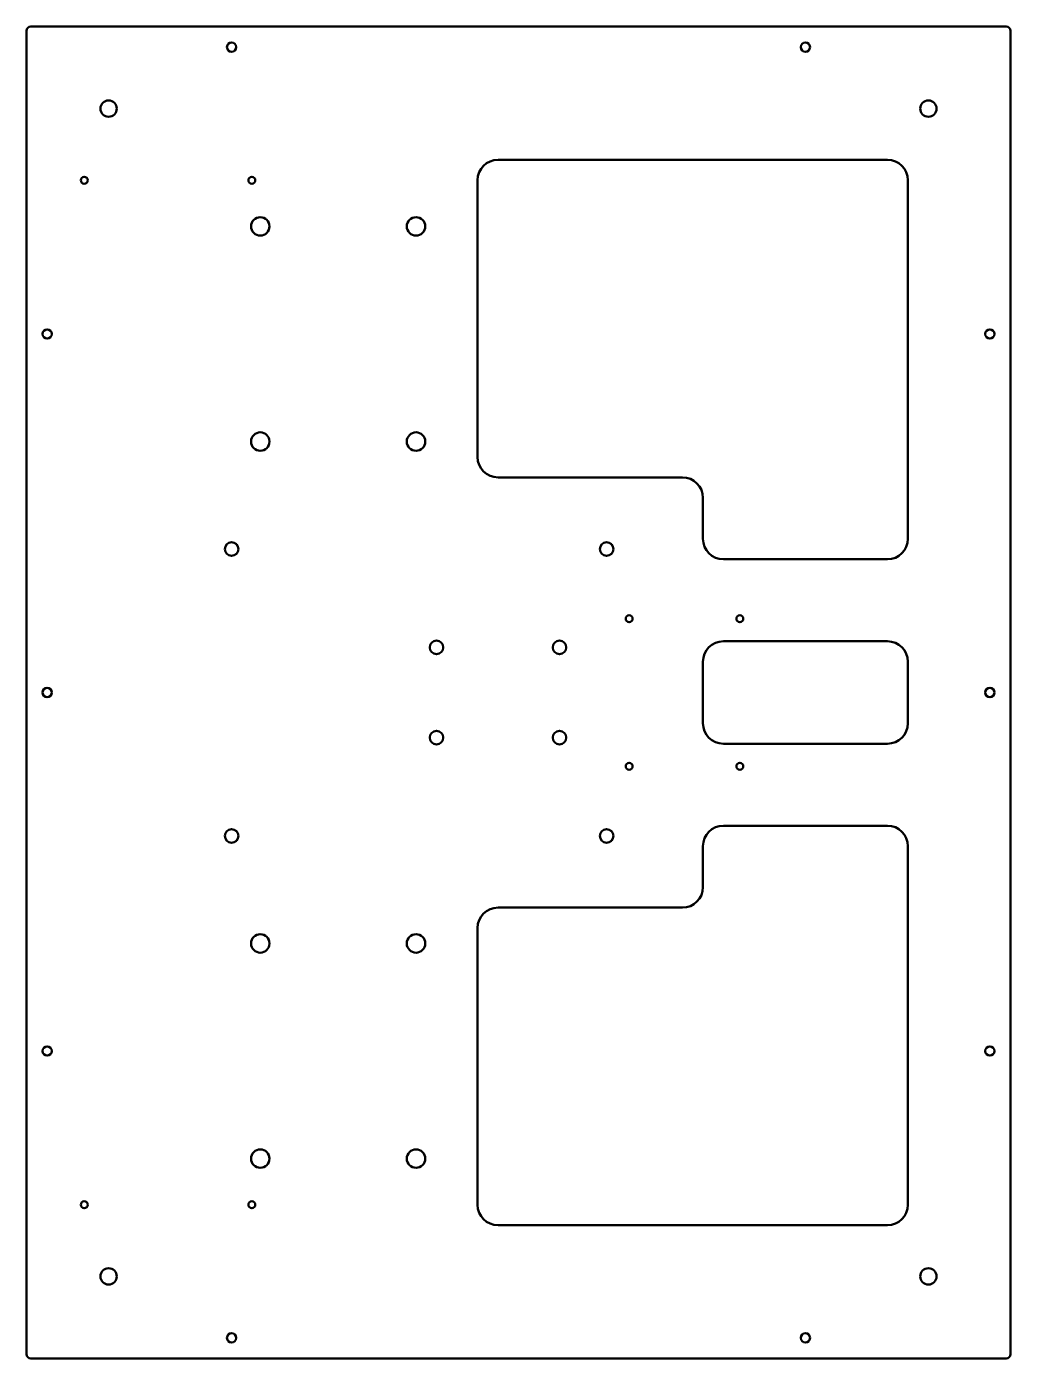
# Model space of a CAD drawing. Header units: inches. Extents: x 0 to 480, y 0 to 650.
import ezdxf

# ---------------------------------------------------------------- set-up
doc = ezdxf.new("R2010")
doc.units = ezdxf.units.IN
doc.header["$MEASUREMENT"] = 0
doc.layers.add('Visible (ISO)', color=7, linetype='Continuous', lineweight=50)

# ---------------------------------------------------------------- blocks, each defined once
blk = doc.blocks.new('2DOF-150-17-BASK-01_Chapa Plataforma inferior_10_VIEW44')
at = {"layer": 'Visible (ISO)'}
for p, q in [((238, 325), (-238, 325)), ((-240, 323), (-240, -323)), ((240, -323), (240, 323)), ((-10, 260), (180, 260)), ((-20, 115), (-20, 250)), ((190, 250), (190, 75)), ((80, 105), (-10, 105)), ((90, 75), (90, 95)), ((180, 65), (100, 65)), ((100, 25), (180, 25)), ((90, -15), (90, 15)), ((190, 15), (190, -15)), ((180, -25), (100, -25)), ((100, -65), (180, -65)), ((90, -95), (90, -75)), ((190, -75), (190, -250)), ((-10, -105), (80, -105)), ((-20, -250), (-20, -115)), ((180, -260), (-10, -260)), ((-238, -325), (238, -325))]:
    blk.add_line(p, q, dxfattribs=at)
for centre, radius in [((-140, 315), 2.25), ((140, 315), 2.25), ((-200, 285), 4), ((200, 285), 4), ((-211.88, 250), 1.7), ((-130.12, 250), 1.7), ((-126, 227.5), 4.5), ((-50, 227.5), 4.5), ((-230, 175), 2.25), ((230, 175), 2.25), ((-126, 122.5), 4.5), ((-50, 122.5), 4.5), ((-140, 70), 3.3), ((43, 70), 3.3), ((54, 36), 1.7), ((108, 36), 1.7), ((-40, 22), 3.3), ((20, 22), 3.3), ((-230, 0), 2.25), ((230, 0), 2.25), ((-40, -22), 3.3), ((20, -22), 3.3), ((54, -36), 1.7), ((108, -36), 1.7), ((-140, -70), 3.3), ((43, -70), 3.3), ((-126, -122.5), 4.5), ((-50, -122.5), 4.5), ((-230, -175), 2.25), ((230, -175), 2.25), ((-126, -227.5), 4.5), ((-50, -227.5), 4.5), ((-211.88, -250), 1.7), ((-130.12, -250), 1.7), ((-200, -285), 4), ((200, -285), 4), ((-140, -315), 2.25), ((140, -315), 2.25)]:
    blk.add_circle(centre, radius, dxfattribs=at)
at = {"layer": 'Visible (ISO)', "extrusion": (0, 0, -1)}
for centre, radius, start, end in [((238, 323), 2, 360, 90), ((-238, 323), 2, 90, 180), ((-80, 95), 10, 90, 180), ((-80, -95), 10, 180, 270), ((238, -323), 2, 270, 0), ((-238, -323), 2, 180, 270)]:
    blk.add_arc(centre, radius, start, end, dxfattribs=at)
at = {"layer": 'Visible (ISO)'}
for centre, start, end in [((-10, 250), 90, 180), ((180, 250), 0, 90), ((-10, 115), 180, 270), ((100, 75), 180, 270), ((180, 75), 270, 360), ((100, 15), 90, 180), ((180, 15), 0, 90), ((100, -15), 180, 270), ((180, -15), 270, 360), ((100, -75), 90, 180), ((180, -75), 0, 90), ((-10, -115), 90, 180), ((-10, -250), 180, 270), ((180, -250), 270, 360)]:
    blk.add_arc(centre, 10, start, end, dxfattribs=at)

msp = doc.modelspace()

# ---------------------------------------------------------------- block references
msp.add_blockref('2DOF-150-17-BASK-01_Chapa Plataforma inferior_10_VIEW44', (240, 325))

doc.saveas('drawing.dxf')
